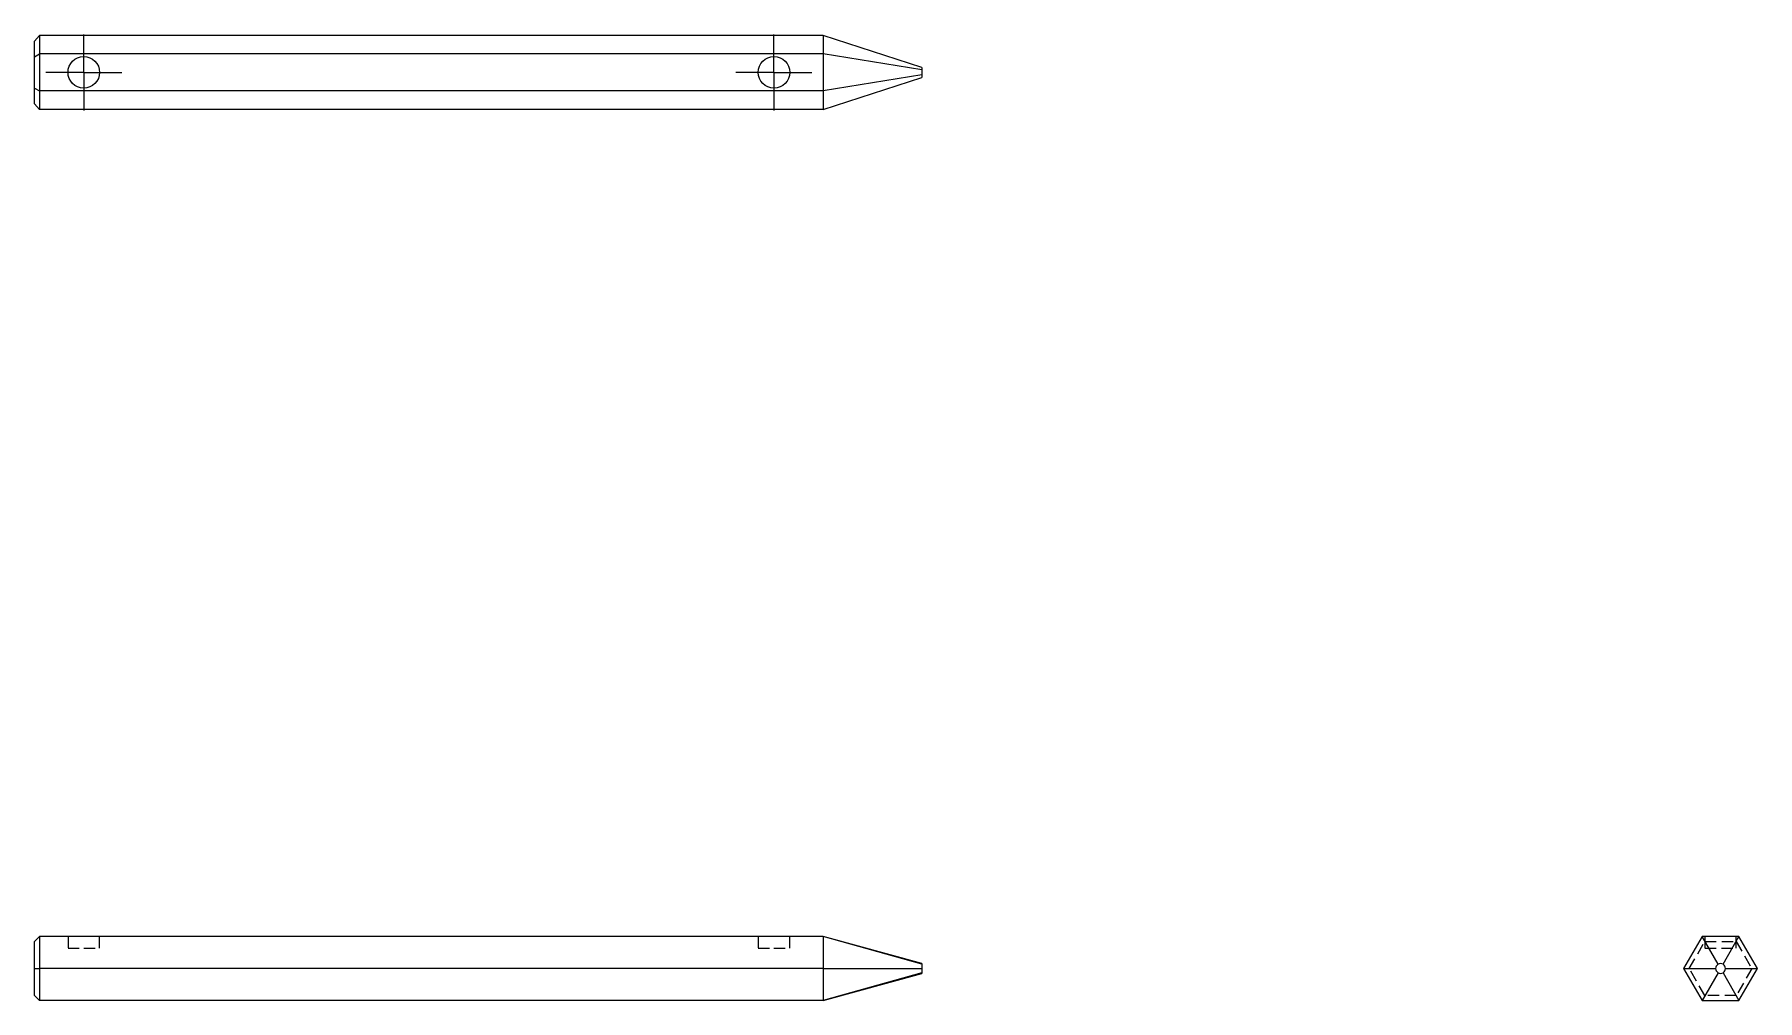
# Model space of a CAD drawing. Header units: millimetres. Extents: x 33 to 227, y 53 to 162.
import ezdxf

# ---------------------------------------------------------------- set-up
doc = ezdxf.new("R2010")
doc.units = ezdxf.units.MM
doc.linetypes.add('HIDDEN', pattern=[1.905, 1.27, -0.635])
doc.layers.add('10', color=7, linetype='Continuous')

# ---------------------------------------------------------------- blocks, each defined once
blk = doc.blocks.new('SW_CENTERMARKSYMBOL_0')
at = {"layer": '10', "color": 0}
for p, q in [((0, 2.5), (0, 4.28)), ((0, 0), (0, 2.5)), ((-2.5, 0), (-4.28, 0)), ((0, 0), (-2.5, 0)), ((0, 0), (0, -2.5)), ((0, 0), (2.5, 0)), ((2.5, 0), (4.28, 0)), ((0, -2.5), (0, -4.28))]:
    blk.add_line(p, q, dxfattribs=at)
blk = doc.blocks.new('SW_CENTERMARKSYMBOL_1')
at = {"layer": '10', "color": 0}
for p, q in [((0, 2.5), (0, 4.28)), ((0, 0), (0, 2.5)), ((-2.5, 0), (-4.28, 0)), ((0, 0), (-2.5, 0)), ((0, 0), (0, -2.5)), ((0, 0), (2.5, 0)), ((2.5, 0), (4.28, 0)), ((0, -2.5), (0, -4.28))]:
    blk.add_line(p, q, dxfattribs=at)

msp = doc.modelspace()

# ---------------------------------------------------------------- linework, layer by layer
at = {"color": 7, "linetype": 'Continuous', "lineweight": 25}
for p, q in [((33.56, 162.17), (33, 161.53)), ((33, 159.76), (33, 161.53)), ((33.56, 162.17), (33.56, 160.08)), ((121.89, 162.17), (33.56, 162.17)), ((121.89, 162.17), (121.89, 160.08)), ((133, 158.56), (121.89, 162.17)), ((33, 159.76), (33.56, 160.08)), ((33, 156.24), (33, 159.76)), ((121.89, 160.08), (33.56, 160.08)), ((33.56, 160.08), (33.56, 155.92)), ((133, 158.28), (121.89, 160.08)), ((121.89, 160.08), (121.89, 155.92)), ((133, 157.72), (121.89, 155.92)), ((121.89, 153.83), (133, 157.44)), ((33, 156.24), (33.56, 155.92)), ((33, 154.47), (33, 156.24)), ((121.89, 155.92), (33.56, 155.92)), ((33.56, 155.92), (33.56, 153.83)), ((121.89, 155.92), (121.89, 153.83)), ((33, 154.47), (33.56, 153.83)), ((121.89, 153.83), (33.56, 153.83)), ((33, 60.06), (33.56, 60.61)), ((33.56, 60.61), (33.56, 57)), ((121.89, 60.61), (33.56, 60.61)), ((133, 57.56), (121.89, 60.61)), ((121.89, 60.61), (121.89, 57)), ((133, 57.48), (121.89, 60.61)), ((220.92, 60.61), (218.83, 57)), ((222.72, 57.48), (220.92, 60.61)), ((225.08, 60.61), (220.92, 60.61)), ((223.28, 57.48), (225.08, 60.61)), ((227.17, 57), (225.08, 60.61)), ((33, 57), (33, 60.06)), ((33, 53.94), (33, 57)), ((33, 57), (33.56, 57)), ((121.89, 57), (33.56, 57)), ((33.56, 57), (33.56, 53.39)), ((121.89, 57), (133, 57)), ((121.89, 57), (121.89, 53.39)), ((133, 56.52), (121.89, 53.39)), ((121.89, 53.39), (133, 56.44)), ((218.83, 57), (222.44, 57)), ((218.83, 57), (220.92, 53.39)), ((222.72, 56.52), (220.92, 53.39)), ((223.28, 56.52), (225.08, 53.39)), ((223.56, 57), (227.17, 57)), ((225.08, 53.39), (227.17, 57)), ((33.56, 53.39), (33, 53.94)), ((121.89, 53.39), (33.56, 53.39)), ((220.92, 53.39), (225.08, 53.39))]:
    msp.add_line(p, q, dxfattribs=at)
at = {"color": 7, "linetype": 'HIDDEN', "lineweight": 18}
for p, q in [((36.78, 60.61), (36.78, 59.28)), ((40.33, 59.28), (40.33, 60.61)), ((114.56, 60.61), (114.56, 59.28)), ((118.11, 59.28), (118.11, 60.61)), ((221.22, 60.61), (221.22, 59.28)), ((224.78, 59.28), (224.78, 60.61)), ((36.78, 59.28), (38.56, 59.28)), ((38.56, 59.28), (40.33, 59.28)), ((114.56, 59.28), (116.33, 59.28)), ((116.33, 59.28), (118.11, 59.28)), ((219.47, 57), (221.24, 60.06)), ((221.22, 59.28), (224.78, 59.28)), ((221.24, 60.06), (224.76, 60.06)), ((224.76, 60.06), (226.53, 57)), ((221.24, 53.94), (219.47, 57)), ((226.53, 57), (224.76, 53.94)), ((224.76, 53.94), (221.24, 53.94))]:
    msp.add_line(p, q, dxfattribs=at)
at = {"color": 7, "linetype": 'Continuous', "lineweight": 25}
for centre in [(38.56, 158), (116.33, 158)]:
    msp.add_circle(centre, 1.78, dxfattribs=at)
for points, knots in [([(133, 158.56), (133, 158.56), (133, 158.53), (133, 158.43), (133, 158.36), (133, 158.28)], [0, 0, 0, 0, 0.5, 0.5, 1, 1, 1, 1]), ([(133, 158.28), (133, 158.2), (133, 158.1), (133, 157.9), (133, 157.8), (133, 157.72)], [0, 0, 0, 0, 0.5, 0.5, 1, 1, 1, 1]), ([(133, 157.72), (133, 157.64), (133, 157.57), (133, 157.47), (133, 157.44), (133, 157.44)], [0, 0, 0, 0, 0.5, 0.5, 1, 1, 1, 1]), ([(133, 57.55), (133, 57.55), (133, 57.55), (133, 57.52), (133, 57.48), (133, 57.48)], [0, 0, 0, 0, 0.292203, 0.92597, 1, 1, 1, 1]), ([(133, 57.48), (133, 57.43), (133, 57.36), (133, 57.19), (133, 57.09), (133, 57)], [0, 0, 0, 0, 0.5, 0.5, 1, 1, 1, 1]), ([(133, 57), (133, 56.91), (133, 56.81), (133, 56.64), (133, 56.57), (133, 56.52)], [0, 0, 0, 0, 0.5, 0.5, 1, 1, 1, 1]), ([(133, 56.52), (133, 56.49), (133, 56.45), (133, 56.45), (133, 56.45)], [0, 0, 0, 0, 0.64602, 1, 1, 1, 1]), ([(222.72, 57.48), (222.64, 57.43), (222.57, 57.36), (222.47, 57.19), (222.44, 57.09), (222.44, 57)], [0, 0, 0, 0, 0.5, 0.5, 1, 1, 1, 1]), ([(222.44, 57), (222.44, 56.91), (222.47, 56.81), (222.57, 56.64), (222.64, 56.57), (222.72, 56.52)], [0, 0, 0, 0, 0.5, 0.5, 1, 1, 1, 1]), ([(223.28, 57.48), (223.2, 57.53), (223.1, 57.56), (222.9, 57.56), (222.8, 57.53), (222.72, 57.48)], [0, 0, 0, 0, 0.5, 0.5, 1, 1, 1, 1]), ([(222.72, 56.52), (222.8, 56.47), (222.9, 56.44), (223.1, 56.44), (223.2, 56.47), (223.28, 56.52)], [0, 0, 0, 0, 0.5, 0.5, 1, 1, 1, 1]), ([(223.56, 57), (223.56, 57.09), (223.53, 57.19), (223.43, 57.36), (223.36, 57.43), (223.28, 57.48)], [0, 0, 0, 0, 0.5, 0.5, 1, 1, 1, 1]), ([(223.28, 56.52), (223.36, 56.57), (223.43, 56.64), (223.53, 56.81), (223.56, 56.91), (223.56, 57)], [0, 0, 0, 0, 0.5, 0.5, 1, 1, 1, 1])]:
    msp.add_open_spline(points, degree=3, knots=knots, dxfattribs=at)

# ---------------------------------------------------------------- block references
at = {"layer": '10'}
for name, p in [('SW_CENTERMARKSYMBOL_1', (38.56, 158)), ('SW_CENTERMARKSYMBOL_0', (116.33, 158))]:
    msp.add_blockref(name, p, dxfattribs=at)

doc.saveas('drawing.dxf')
